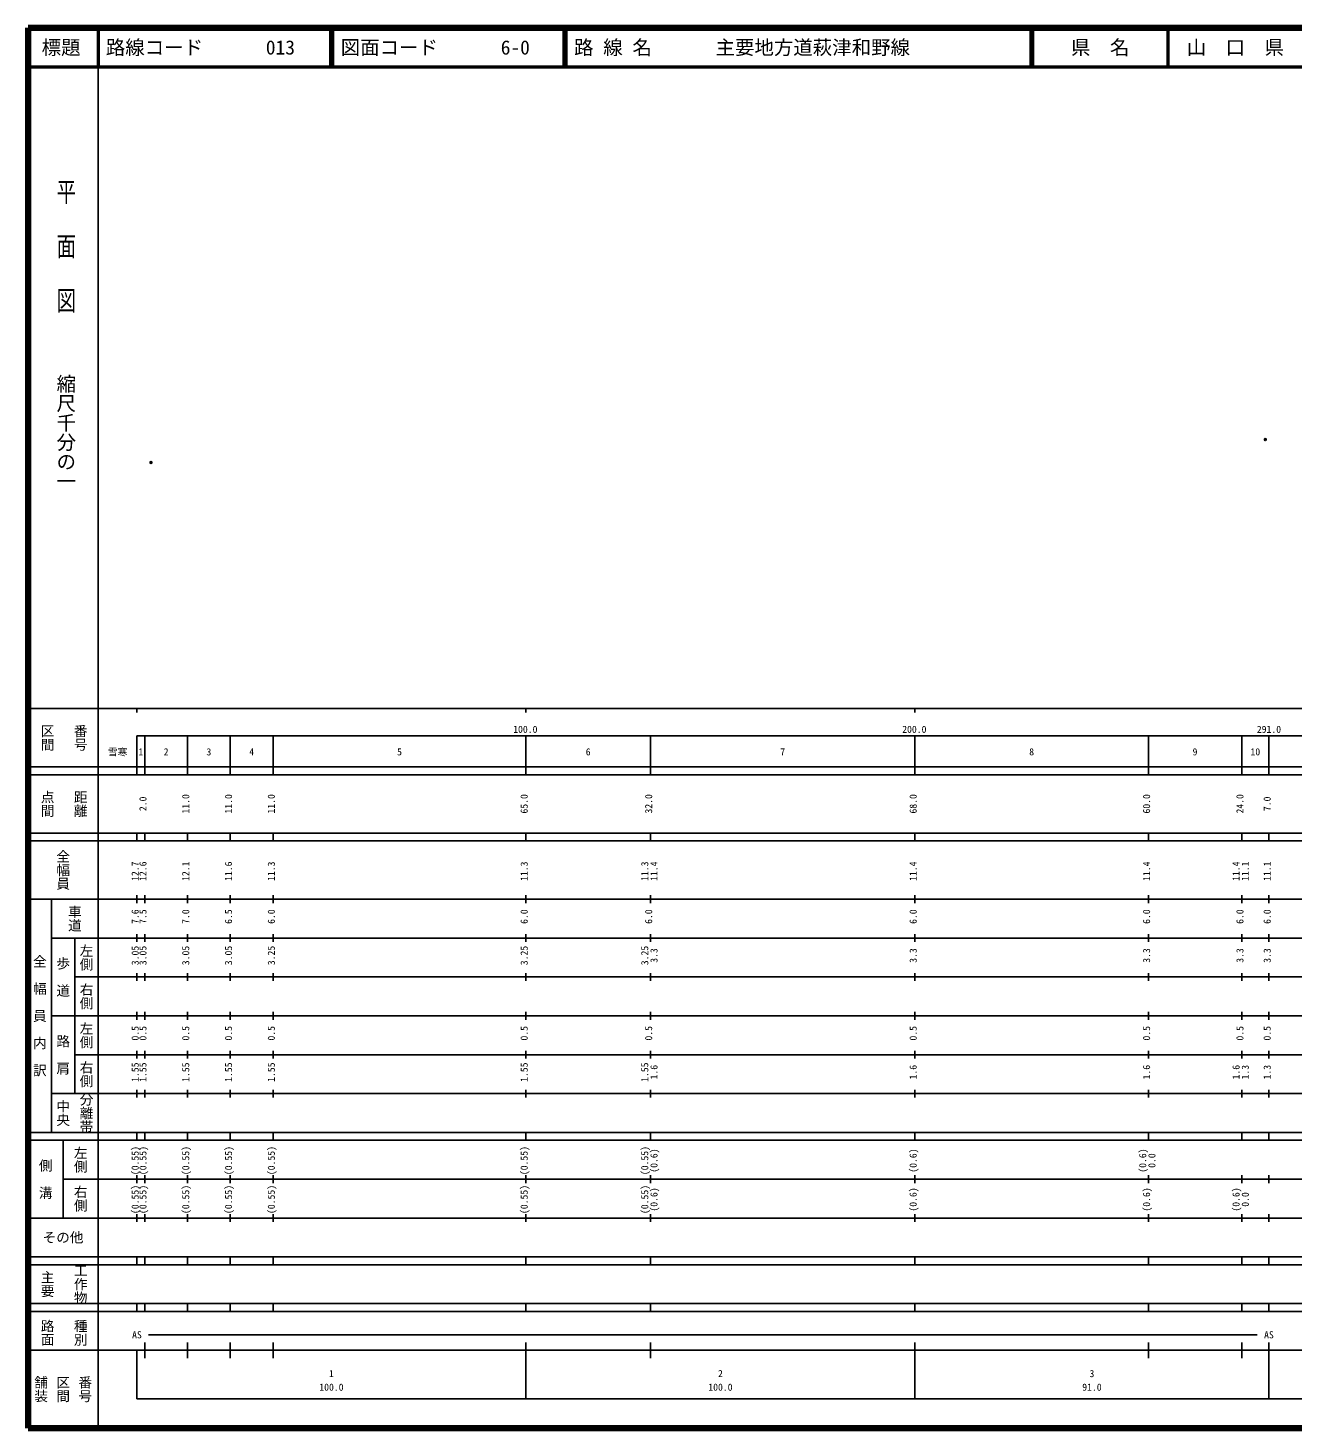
# Model space of a CAD drawing. Units: millimetres on the paper. Extents: x 40 to 680, y 20 to 380.
# Drawn here: x 40 to 365.2, y 20 to 380 of the extents above; entities that cross this region are included whole.
import ezdxf
from ezdxf.enums import TextEntityAlignment as Align

# ---------------------------------------------------------------- set-up
doc = ezdxf.new("R2010")
doc.units = ezdxf.units.MM
doc.header["$PDMODE"] = 32
doc.header["$PDSIZE"] = 0.5
doc.layers.add('M-OTRS', color=6, linetype='Continuous')
doc.layers.add('M-TTL-TXT', color=7, linetype='Continuous')
for name, color, linetype, lineweight in [('M-TTL', 2, 'Continuous', 140), ('M-TTL-BAND', 7, 'Continuous', 25), ('M-TTL-LINE', 7, 'Continuous', 50)]:
    doc.layers.add(name, color=color, linetype=linetype, lineweight=lineweight)
doc.styles.add('@ＭＳ ゴシック', font='')
doc.styles.add('ＭＳ ゴシック', font='')
doc.styles.get('@ＭＳ ゴシック').set_extended_font_data('@MS Gothic')
doc.styles.get('ＭＳ ゴシック').set_extended_font_data('MS Gothic')

msp = doc.modelspace()

# ---------------------------------------------------------------- linework, layer by layer
at = {"layer": 'M-OTRS'}
for p in [(358.068, 274.177), (71.614, 268.273)]:
    msp.add_point(p, dxfattribs=at)
at = {"layer": 'M-TTL'}
for p, q in [((40, 380), (40, 20)), ((680, 380), (40, 380)), ((40, 20), (680, 20))]:
    msp.add_line(p, q, dxfattribs=at)
at = {"layer": 'M-TTL-BAND'}
for p, q in [((58, 370), (58, 20)), ((40, 205), (579, 205)), ((68, 205), (68, 204)), ((168, 205), (168, 204)), ((268, 205), (268, 204)), ((68, 198), (579, 198)), ((68, 198), (68, 188)), ((70, 188), (70, 198)), ((81, 188), (81, 198)), ((92, 188), (92, 198)), ((103, 188), (103, 198)), ((168, 188), (168, 198)), ((200, 188), (200, 198)), ((268, 188), (268, 198)), ((328, 188), (328, 198)), ((352, 188), (352, 198)), ((359, 188), (359, 198)), ((40, 190), (579, 190)), ((40, 188), (579, 188)), ((40, 173), (579, 173)), ((68, 171), (68, 173)), ((70, 171), (70, 173)), ((81, 171), (81, 173)), ((92, 171), (92, 173)), ((103, 171), (103, 173)), ((168, 171), (168, 173)), ((200, 171), (200, 173)), ((268, 171), (268, 173)), ((328, 171), (328, 173)), ((352, 171), (352, 173)), ((359, 171), (359, 173)), ((40, 171), (579, 171)), ((40, 156), (579, 156)), ((46, 96), (46, 156)), ((68, 155), (68, 157)), ((70, 155), (70, 157)), ((81, 155), (81, 157)), ((92, 155), (92, 157)), ((103, 155), (103, 157)), ((168, 155), (168, 157)), ((200, 155), (200, 157)), ((268, 155), (268, 157)), ((328, 155), (328, 157)), ((352, 155), (352, 157)), ((359, 155), (359, 157)), ((46, 146), (579, 146)), ((52, 146), (52, 106)), ((68, 145), (68, 147)), ((70, 145), (70, 147)), ((81, 145), (81, 147)), ((92, 145), (92, 147)), ((103, 145), (103, 147)), ((168, 145), (168, 147)), ((200, 145), (200, 147)), ((268, 145), (268, 147)), ((328, 145), (328, 147)), ((352, 145), (352, 147)), ((359, 145), (359, 147)), ((68, 135), (68, 137)), ((70, 135), (70, 137)), ((81, 135), (81, 137)), ((92, 135), (92, 137)), ((103, 135), (103, 137)), ((168, 135), (168, 137)), ((200, 135), (200, 137)), ((268, 135), (268, 137)), ((328, 135), (328, 137)), ((352, 135), (352, 137)), ((359, 135), (359, 137)), ((52, 136), (579, 136)), ((46, 126), (579, 126)), ((68, 125), (68, 127)), ((70, 125), (70, 127)), ((81, 125), (81, 127)), ((92, 125), (92, 127)), ((103, 125), (103, 127)), ((168, 125), (168, 127)), ((200, 125), (200, 127)), ((268, 125), (268, 127)), ((328, 125), (328, 127)), ((352, 125), (352, 127)), ((359, 125), (359, 127)), ((52, 116), (579, 116)), ((68, 115), (68, 117)), ((70, 115), (70, 117)), ((81, 115), (81, 117)), ((92, 115), (92, 117)), ((103, 115), (103, 117)), ((168, 115), (168, 117)), ((200, 115), (200, 117)), ((268, 115), (268, 117)), ((328, 115), (328, 117)), ((352, 115), (352, 117)), ((359, 115), (359, 117)), ((46, 106), (579, 106)), ((68, 105), (68, 107)), ((70, 105), (70, 107)), ((81, 105), (81, 107)), ((92, 105), (92, 107)), ((103, 105), (103, 107)), ((168, 105), (168, 107)), ((200, 105), (200, 107)), ((268, 105), (268, 107)), ((328, 105), (328, 107)), ((352, 105), (352, 107)), ((359, 105), (359, 107)), ((40, 96), (579, 96)), ((40, 94), (579, 94)), ((49, 94), (49, 74)), ((68, 94), (68, 96)), ((70, 94), (70, 96)), ((81, 94), (81, 96)), ((92, 94), (92, 96)), ((103, 94), (103, 96)), ((168, 94), (168, 96)), ((200, 94), (200, 96)), ((268, 94), (268, 96)), ((328, 94), (328, 96)), ((352, 94), (352, 96)), ((359, 94), (359, 96)), ((49, 84), (579, 84)), ((68, 83), (68, 85)), ((70, 83), (70, 85)), ((81, 83), (81, 85)), ((92, 83), (92, 85)), ((103, 83), (103, 85)), ((168, 83), (168, 85)), ((200, 83), (200, 85)), ((268, 83), (268, 85)), ((328, 83), (328, 85)), ((352, 83), (352, 85)), ((359, 83), (359, 85)), ((40, 74), (579, 74)), ((68, 73), (68, 75)), ((70, 73), (70, 75)), ((81, 73), (81, 75)), ((92, 73), (92, 75)), ((103, 73), (103, 75)), ((168, 73), (168, 75)), ((200, 73), (200, 75)), ((268, 73), (268, 75)), ((328, 73), (328, 75)), ((352, 73), (352, 75)), ((359, 73), (359, 75)), ((40, 64), (579, 64)), ((40, 62), (579, 62)), ((68, 62), (68, 64)), ((70, 62), (70, 64)), ((81, 62), (81, 64)), ((92, 62), (92, 64)), ((103, 62), (103, 64)), ((168, 62), (168, 64)), ((200, 62), (200, 64)), ((268, 62), (268, 64)), ((328, 62), (328, 64)), ((352, 62), (352, 64)), ((359, 62), (359, 64)), ((40, 52), (579, 52)), ((68, 50), (68, 52)), ((70, 50), (70, 52)), ((81, 50), (81, 52)), ((92, 50), (92, 52)), ((103, 50), (103, 52)), ((168, 50), (168, 52)), ((200, 50), (200, 52)), ((268, 50), (268, 52)), ((328, 50), (328, 52)), ((352, 50), (352, 52)), ((359, 50), (359, 52)), ((40, 50), (579, 50)), ((71, 44), (356, 44)), ((40, 40), (579, 40)), ((68, 40), (68, 27.5)), ((70, 38), (70, 42)), ((81, 38), (81, 42)), ((92, 38), (92, 42)), ((103, 38), (103, 42)), ((168, 27.5), (168, 42)), ((200, 38), (200, 42)), ((268, 27.5), (268, 42)), ((328, 38), (328, 42)), ((352, 38), (352, 42)), ((359, 27.5), (359, 42)), ((68, 27.5), (579, 27.5))]:
    msp.add_line(p, q, dxfattribs=at)
at = {"layer": 'M-TTL-LINE'}
for p, q in [((58, 380), (58, 370)), ((117.75, 380), (117.75, 370)), ((118.25, 380), (118.25, 370)), ((177.75, 380), (177.75, 370)), ((178.25, 380), (178.25, 370)), ((297.75, 380), (297.75, 370)), ((298.25, 380), (298.25, 370)), ((333, 380), (333, 370)), ((40, 370), (680, 370))]:
    msp.add_line(p, q, dxfattribs=at)

# ---------------------------------------------------------------- texts
at = {"layer": 'M-TTL-BAND', "style": '@ＭＳ ゴシック', "width": 1.4}
msp.add_text('平  面  図', height=3.666, rotation=270, dxfattribs=at).set_placement((49.777, 306.475), align=Align.MIDDLE_RIGHT)
at = {"layer": 'M-TTL-BAND', "style": '@ＭＳ ゴシック'}
msp.add_text('縮尺千分の一', height=3.666, rotation=270, dxfattribs=at).set_placement((49.777, 261.03), align=Align.MIDDLE_RIGHT)
for s, p in [('区間', (45, 197.5)), ('番号', (53.5, 197.5)), ('点間', (45, 180.5)), ('距離', (53.5, 180.5)), ('全幅員', (49, 163.5)), ('車道', (52, 151)), ('左側', (55, 141)), ('全\u3000幅\u3000員\u3000内\u3000訳', (43, 126)), ('歩\u3000道', (49, 136)), ('右側', (55, 131)), ('左側', (55, 121)), ('路\u3000肩', (49, 116)), ('右側', (55, 111)), ('分離帯', (55, 101)), ('中央', (49, 101)), ('左側', (53.5, 89)), ('側\u3000溝', (44.5, 84)), ('右側', (53.5, 79)), ('工作物', (53.5, 57)), ('主要', (45, 57)), ('路面', (45, 44.5)), ('種別', (53.5, 44.5)), ('舗装', (43.333, 30)), ('区間', (49, 30)), ('番号', (54.667, 30))]:
    msp.add_text(s, height=2.566, rotation=270, dxfattribs=at).set_placement(p, align=Align.MIDDLE_CENTER)
at = {"layer": 'M-TTL-BAND', "style": 'ＭＳ ゴシック'}
for s, p in [('100.0', (167.844, 198.195)), ('200.0', (267.844, 198.195)), ('291.0', (359, 198.195)), ('雪寒', (63.034, 192.359)), ('1', (69, 192.405)), ('2', (75.5, 192.405)), ('3', (86.5, 192.405)), ('4', (97.5, 192.405)), ('5', (135.5, 192.405)), ('6', (184, 192.405)), ('7', (234, 192.405)), ('8', (298, 192.405)), ('9', (340, 192.405)), ('10', (355.5, 192.405)), ('AS', (68, 42.5)), ('AS', (359, 42.5)), ('1', (118, 32.523)), ('2', (218, 32.523)), ('3', (313.5, 32.523)), ('100.0', (118, 29.033)), ('100.0', (218, 29.033)), ('91.0', (313.5, 29.033))]:
    msp.add_text(s, height=1.833, dxfattribs=at).set_placement(p, align=Align.BOTTOM_CENTER)
for s, p in [('2.0', (71, 180.5)), ('11.0', (82, 180.5)), ('11.0', (93, 180.5)), ('11.0', (104, 180.5)), ('65.0', (169, 180.5)), ('32.0', (201, 180.5)), ('68.0', (269, 180.5)), ('60.0', (329, 180.5)), ('24.0', (353, 180.5)), ('7.0', (360, 180.5)), ('12.7', (69, 163.174)), ('12.6', (71, 163.174)), ('12.1', (82, 163.174)), ('11.6', (93, 163.174)), ('11.3', (104, 163.174)), ('11.3', (169, 163.174)), ('11.3', (200, 163.174)), ('11.4', (202.37, 163.174)), ('11.4', (269, 163.174)), ('11.4', (329, 163.174)), ('11.4', (352, 163.174)), ('11.1', (354.37, 163.174)), ('11.1', (360, 163.174)), ('7.6', (69, 151.5)), ('7.5', (71, 151.5)), ('7.0', (82, 151.5)), ('6.5', (93, 151.5)), ('6.0', (104, 151.5)), ('6.0', (169, 151.5)), ('6.0', (201, 151.5)), ('6.0', (269, 151.5)), ('6.0', (329, 151.5)), ('6.0', (353, 151.5)), ('6.0', (360, 151.5)), ('3.05', (69, 141.5)), ('3.05', (71, 141.5)), ('3.05', (82, 141.5)), ('3.05', (93, 141.5)), ('3.25', (104, 141.5)), ('3.25', (169, 141.5)), ('3.25', (200, 141.5)), ('3.3', (202.37, 141.5)), ('3.3', (269, 141.5)), ('3.3', (329, 141.5)), ('3.3', (353, 141.5)), ('3.3', (360, 141.5)), ('0.5', (69, 121.5)), ('0.5', (71, 121.5)), ('0.5', (82, 121.5)), ('0.5', (93, 121.5)), ('0.5', (104, 121.5)), ('0.5', (169, 121.5)), ('0.5', (201, 121.5)), ('0.5', (269, 121.5)), ('0.5', (329, 121.5)), ('0.5', (353, 121.5)), ('0.5', (360, 121.5)), ('1.55', (69, 111.5)), ('1.55', (71, 111.5)), ('1.55', (82, 111.5)), ('1.55', (93, 111.5)), ('1.55', (104, 111.5)), ('1.55', (169, 111.5)), ('1.55', (200, 111.5)), ('1.6', (202.37, 111.5)), ('1.6', (269, 111.5)), ('1.6', (329, 111.5)), ('1.6', (352, 111.5)), ('1.3', (354.37, 111.5)), ('1.3', (360, 111.5)), ('(0.55)', (69, 88.764)), ('(0.55)', (71, 88.764)), ('(0.55)', (82, 88.764)), ('(0.55)', (93, 88.764)), ('(0.55)', (104, 88.764)), ('(0.55)', (169, 88.764)), ('(0.55)', (200, 88.764)), ('(0.6)', (202.37, 88.764)), ('(0.6)', (269, 88.764)), ('(0.6)', (328, 88.764)), ('0.0', (330.37, 88.764)), ('(0.55)', (69, 78.764)), ('(0.55)', (71, 78.764)), ('(0.55)', (82, 78.764)), ('(0.55)', (93, 78.764)), ('(0.55)', (104, 78.764)), ('(0.55)', (169, 78.764)), ('(0.55)', (200, 78.764)), ('(0.6)', (202.37, 78.764)), ('(0.6)', (269, 78.764)), ('(0.6)', (329, 78.764)), ('(0.6)', (352, 78.764)), ('0.0', (354.37, 78.764))]:
    msp.add_text(s, height=1.833, rotation=90, dxfattribs=at).set_placement(p, align=Align.BOTTOM_CENTER)
msp.add_text('その他', height=2.566, dxfattribs=at).set_placement((49, 69), align=Align.MIDDLE_CENTER)
at = {"layer": 'M-TTL-TXT', "style": 'ＭＳ ゴシック'}
for s, p in [('標題', (48.5, 375)), ('県\u3000名', (315.625, 375)), ('山\u3000口\u3000県', (350.375, 375))]:
    msp.add_text(s, height=3.666, dxfattribs=at).set_placement(p, align=Align.MIDDLE_CENTER)
for s, p in [('路線コード', (60, 375)), ('013', (101.142, 375)), ('図面コード', (120.38, 375)), ('6-0', (161.521, 375)), ('路 線 名', (180.38, 375)), ('主要地方道萩津和野線', (216.734, 375))]:
    msp.add_text(s, height=3.666, dxfattribs=at).set_placement(p, align=Align.MIDDLE_LEFT)

doc.saveas('drawing.dxf')
